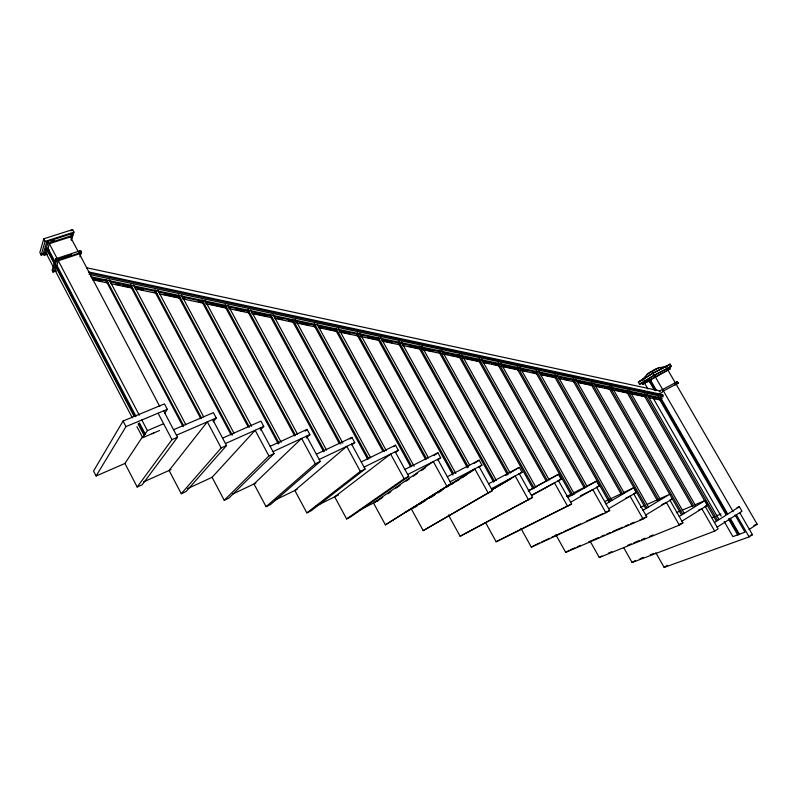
<?xml version="1.0" encoding="UTF-8"?>
<svg xmlns="http://www.w3.org/2000/svg" width="797" height="797" viewBox="0 0 797 797"><rect width="100%" height="100%" fill="white"/><g stroke="black" fill="none" stroke-linecap="round" stroke-linejoin="round"><path stroke-width="1.2" d="M71.292 240.136L73.952 232.126L72.607 229.596L43.785 238.801L39.85 252.539L41.165 255.06L44.692 253.904M71.202 239.678L72.637 235.364L71.74 233.67L46.804 241.68L43.327 253.546L44.214 255.219L47.71 254.084M49.354 243.693L47.7 243.384L72.637 235.364L70.425 236.898L49.354 243.693L46.375 253.705L44.214 255.219L47.7 243.384L46.804 241.68M54.774 264.704L47.491 250.836L47.73 250.039L48.866 250.039M79.909 256.903L81.553 252.28L80.656 250.587L55.78 258.796L52.124 270.352L53.01 272.036L56.497 270.86M134.055 416.233L55.621 266.507L55.91 265.62L56.866 265.301L135.978 416.273M58.32 260.778L56.677 260.519L81.553 252.28L79.341 253.815L58.32 260.778L55.192 270.532L53.01 272.036L56.677 260.519L55.78 258.796M164.541 413.444L167.32 409.319L164.441 403.87L123.057 421.045L93.558 471.047L96.108 475.988L125.388 463.256M96.108 475.988L125.966 426.614L167.32 409.319M142.514 436.786L124.93 463.455L137.184 486.997L142.175 484.755L177.532 437.244L163.624 410.863M138.1 423.934L143.858 434.943L145.223 433.907L139.445 422.888M136.945 426.674L142.723 437.692L147.395 430.619L163.355 423.845M152.078 433.698L153.911 432.91M137.184 486.997L171.983 439.645L177.532 437.244M213.178 421.832L216.246 417.997L213.387 412.627L173.557 429.713M641.675 383.038L639.533 384.154L638.317 382.052C644.255 379.87 646.208 373.006 652.404 371.033C657.595 366.431 664.828 368.164 670.147 364.169L671.373 366.281L669.281 367.556M221.177 447.934L207.33 421.852L169.084 470.479L181.278 493.722L221.177 447.934L226.517 445.543L212.689 419.531M226.517 445.543L186.109 491.5L181.278 493.722M212.092 477.313L255.17 430.26L268.928 455.974L224.226 500.277L212.092 477.313L187.405 488.671M260.37 430.061L263.747 426.425L260.908 421.125L222.562 438.121M260.32 427.949L274.068 453.603L228.888 498.065L224.226 500.277M305.281 431.097L307.064 429.384L309.884 434.614L306.307 438.001M315.303 463.794L301.625 438.42L254.004 483.978L266.068 506.663L315.303 463.794L320.245 461.433L306.586 436.128M320.245 461.433L270.582 504.471L266.068 506.663M350.052 439.008L351.915 437.404L354.725 442.564L351.905 444.945M360.354 471.386L346.765 446.35L294.85 490.474L306.855 512.889L360.354 471.386L365.116 469.034L351.547 444.078M393.579 446.709L395.521 445.204L398.311 450.295L395.382 452.517M365.116 469.034L311.219 510.708L306.855 512.889M70.853 230.831L72.607 229.596M433.857 455.655L437.922 452.796L440.691 457.817L437.623 459.939M44.632 252.629L41.165 255.06L45.13 241.371L43.785 238.801M70.275 234.697L73.952 232.126L45.13 241.371L48.468 241.989M404.139 478.758L390.63 454.061L334.67 496.81L346.605 518.947L404.139 478.758L408.731 476.437L395.242 451.799M408.731 476.437L350.829 516.785L346.605 518.947M79.182 251.613L80.656 250.587M377.619 500.885L382.709 497.368M387.81 493.841L390.869 491.729M395.96 488.202L400.034 485.383M406.151 481.159L409.21 479.047M413.284 476.227L417.359 473.408M421.434 470.589L425.508 467.769M655.801 552.67L664.16 567.404L749.14 536.889L752.478 534.697L739.755 512.69M738.281 534.638L737.723 535.006L728.398 518.817M749.041 529.537L757.15 524.227L667.527 369.419M473.966 463.525L479.176 460.178L481.926 465.129L478.788 467.122M664.16 567.404L667.338 565.362M623.682 547.619L632.091 562.513L714.68 531.091L718.127 528.879L705.325 506.603M717.131 527.156L741.987 511.266L739.357 506.723L737.066 507.629M446.718 485.931L433.299 461.563L373.514 502.987L385.389 524.864L451.142 483.62L437.742 459.311M451.142 483.62L385.389 524.864M411.401 509.014L474.793 468.855L488.133 492.915L423.217 530.643L411.401 509.014L404.926 512.421M714.471 522.523L739.357 506.723M419.561 504.282L425.827 500.317M428.955 498.334L432.084 496.352M440.442 491.072L443.58 489.089M446.709 487.106L458.195 479.834M460.287 478.509L473.866 469.921M431.645 496.93L434.783 494.937M437.932 492.954L441.07 490.962M451.55 484.347L453.642 483.022M455.735 481.697L459.929 479.047M462.021 477.722L466.215 475.072M632.091 562.513L635.368 560.45M590.218 541.372L599.284 557.501L679.333 525.133L682.899 522.902L670.018 500.367M681.903 521.158L707.626 505.178L704.976 500.576L694.695 504.909M679.223 516.476L704.976 500.576M659.328 367.447L646.596 374.61M599.284 557.501L601.815 555.957M642.94 380.388L642.531 379.681L653.181 373.175L665.874 366.57L666.282 367.278M665.963 366.72L670.147 364.169L652.823 373.185L638.317 382.052L643.677 379.262M641.635 382.978L654.237 375.317L671.373 366.281L654.058 375.327L639.533 384.154L641.635 382.968L642.442 384.373L648.818 381.036M555.898 534.817L565.711 552.381L643.069 519.016L646.775 516.785L633.794 493.961M648.439 380.846L642.442 384.373L670.058 368.901L669.241 367.487M649.246 380.259L670.058 368.901L667.936 370.177M654.377 390.122L649.515 381.703L651.219 381.066L650.402 379.651M645.769 515.011L672.399 498.922L670.147 499.918M643.069 510.269L669.739 494.27L647.264 504.332M565.711 552.381L569.197 550.299M505.507 475.54L507.639 474.285M510.827 472.392L519.325 467.361L522.065 472.252L518.857 474.115M520.899 528.331L531.35 547.14L605.859 512.75L609.695 510.498L596.634 487.395M608.679 508.705L636.265 492.516L633.585 487.794L623.533 492.596M659.288 391.447C664.349 386.934 664.768 392.652 659.049 393.489M491.859 489.557L515.181 475.958L528.431 499.709L532.545 497.418L519.315 473.727M531.35 547.14L539.41 542.976M605.969 503.903L633.585 487.794M491.629 489.866L510.797 478.698M492.167 489.667L511.385 478.469M479.087 466.624L492.397 490.613L423.217 530.643M675.019 384.901L678.247 383.038L677.42 381.624L662.476 389.594M570.612 502.23L599.195 485.941L596.495 481.159L573.222 493.044M485.652 522.752L496.162 541.771L571.628 504.043L558.488 480.651M496.162 541.771L571.628 504.043M567.882 497.368L596.495 481.159M676.095 384.224L678.247 383.038L663.303 391.018M448.382 514.902L460.128 536.271L532.545 497.418M531.519 495.585L561.138 479.186L558.418 474.354L548.705 479.684M528.77 490.663L558.418 474.354M528.202 490.932L532.526 488.561M534.677 487.375L546.553 480.86M531.519 495.256L554.493 482.862L567.663 506.314M557.89 480.94L561.138 479.186M491.37 488.76L522.065 472.252M488.133 492.915L492.397 490.613M460.128 536.271L528.431 499.709M488.601 483.769L519.325 467.361M413.653 507.828L416.931 506.115M645.889 380.757L648.011 379.641M642.531 379.681L644.634 378.585M450.106 481.737L481.926 465.129M447.316 476.686L479.176 460.178M359.696 510.06L378.167 500.606M566.567 496.441L571.001 494.18M407.685 474.524L440.691 457.817M404.886 469.403L437.922 452.796M596.963 487.057L599.195 485.941M580.605 495.704L592.779 489.597L605.859 512.75M315.712 506.264L338.476 494.917M364.07 467.102L398.311 450.295M361.24 461.911L395.521 445.204M275.065 500.088L297.042 489.418M604.534 501.662L621.291 493.662M319.189 459.47L354.725 442.564M316.349 454.21L351.915 437.404M232.435 494.18L255.937 483.062M634.023 493.572L636.265 492.516M625.615 498.245L630.078 496.152L643.069 519.016M268.928 455.974L274.068 453.603M541.641 541.95L549.452 538.344M551.683 537.308L561.716 532.665M563.947 531.639L580.684 523.898M586.263 521.328L603 513.587M605.232 512.561L609.695 510.498M273.002 451.62L309.884 434.614M270.143 446.28L307.064 429.384M225.441 443.53L263.747 426.425M143.48 481.936L171.026 469.612M640.519 507.35L643.896 505.836M661.869 504.541L666.422 502.538L679.333 525.133M176.456 435.192L216.246 417.997M570.343 549.81L574.906 547.838M577.187 546.852L580.605 545.367M588.594 541.92L598.856 537.487M601.137 536.501L604.564 535.016M606.846 534.03L610.263 532.555M612.544 531.569L622.816 527.136M625.097 526.15L628.514 524.665M630.796 523.679L634.223 522.204M639.931 519.744L646.775 516.785M142.723 437.692L159.569 430.5M143.858 434.943L144.795 434.544M676.394 512.62L679.831 511.166M682.112 510.21L692.404 505.866M705.335 506.125L707.626 505.178M698.421 510.18L701.858 508.765L714.68 531.091M608.4 553.108L611.837 551.713M627.887 545.208L631.324 543.813M633.615 542.887L639.343 540.565M641.635 539.639L645.072 538.244M649.665 536.381L653.102 534.986M679.462 524.296L682.899 522.902M711.88 517.652L714.172 516.735M716.453 515.828L721.036 514.005M639.971 558.697L643.418 557.382M650.312 554.752L653.759 553.437M753.832 525.452L757.15 524.227M750.146 535.544L752.478 534.697M55.621 266.507L56.577 266.188M58.589 258.676L71.441 254.432M50.809 241.232L54.316 240.106M655.234 376.732L654.237 375.317M649.515 381.703L650.252 381.653M654.417 375.307L652.823 373.185L652.404 371.033M47.491 250.836L48.627 250.826L48.896 249.919A2.391 2.022 19.9 0 1 46.067 248.863L48.009 248.226L55.431 262.562M92.382 279.269L102.126 281.331M115.515 284.17L120.387 285.196M122.818 285.715L131.336 287.518M137.423 288.813L143.51 290.098M164.212 294.482L180.032 297.839M182.473 298.357L184.904 298.875M198.294 301.704L203.165 302.74M209.252 304.026L226.298 307.642M236.042 309.704L244.559 311.507M246.99 312.025L249.431 312.544M254.303 313.57L267.692 316.409M277.426 318.471L282.297 319.507M288.384 320.793L293.256 321.829M299.343 323.114L309.087 325.176M318.82 327.238L323.692 328.274M326.122 328.792L335.866 330.855M340.737 331.881L350.471 333.953M367.517 337.559L377.26 339.622M382.132 340.658L391.865 342.72M408.911 346.326L417.429 348.14M423.516 349.425L433.259 351.487M443.002 353.549L447.864 354.585M450.305 355.103L460.038 357.166M464.91 358.192L478.3 361.031M484.387 362.326L489.258 363.352M491.699 363.87L497.786 365.156M502.648 366.192L518.478 369.539M522.135 370.316L526.996 371.352M533.083 372.637L535.524 373.155M540.396 374.182L556.216 377.539M558.657 378.057L561.088 378.575M563.519 379.083L568.391 380.119M578.134 382.181L591.523 385.021M596.395 386.047L602.482 387.342M604.913 387.86L609.785 388.886M615.872 390.181L628.046 392.762M630.477 393.27L643.866 396.109M653.61 398.171L656.041 398.689M92.462 279.757L108.282 283.104M110.713 283.622L132.621 288.265M135.052 288.773L156.959 293.416M159.39 293.934L180.072 298.307M182.513 298.825L203.195 303.209M205.626 303.717L226.318 308.1M228.749 308.618L249.441 312.992M251.872 313.51L272.554 317.893M274.995 318.401L293.246 322.267M295.677 322.785L315.144 326.909M318.8 327.677L337.051 331.542M339.482 332.06L357.733 335.926M360.174 336.444L378.426 340.309M382.072 341.076L399.108 344.683M402.764 345.46L440.482 353.44M442.913 353.958L459.959 357.564M462.39 358.082L480.641 361.948M483.072 362.466L498.892 365.813M501.323 366.331L518.359 369.938M520.8 370.446L536.62 373.803M540.266 374.57L556.087 377.917M558.518 378.436L574.338 381.783M577.994 382.56L592.589 385.648M595.03 386.166L627.877 393.12M630.317 393.638L646.138 396.986M648.569 397.504L659.517 399.825M89.304 273.012L663.214 395.551M89.095 274.377L663.263 396.737M90.878 276.748L662.367 398.201M91.814 277.884L107.635 281.241M110.066 281.759L130.758 286.143M134.404 286.92L156.312 291.572M158.742 292.091L179.435 296.484M181.865 296.992L202.558 301.386M204.988 301.904L225.681 306.297M228.111 306.815L248.803 311.199M251.234 311.717L270.711 315.851M274.357 316.628L292.619 320.504M295.049 321.022L314.526 325.146M318.172 325.923L336.434 329.799M338.864 330.317L357.116 334.192M359.557 334.71L377.808 338.586M381.454 339.353L398.5 342.969M400.931 343.487L419.182 347.362M421.623 347.881L439.874 351.756M442.305 352.274L459.351 355.89M461.782 356.408L478.818 360.025M481.258 360.533L498.294 364.149M500.725 364.667L517.761 368.284M520.202 368.802L536.022 372.159M539.669 372.936L555.489 376.294M557.93 376.812L573.75 380.169M576.181 380.687L592.002 384.044M594.432 384.562L609.038 387.661M611.478 388.179L627.299 391.536M629.73 392.054L644.335 395.153M647.981 395.92L658.94 398.251M86.524 267.722L660.414 391.048M88.407 271.887L662.984 394.724M736.408 514.832L749.14 536.889M654.217 374.959L733.17 511.724M735.033 514.952L744.986 532.187L732.901 536.61L724.214 521.527M651.099 381.145L656.449 390.41M660.305 397.105L727.641 513.886M730.112 518.17L739.377 534.239L738.829 534.598L729.554 518.528M650.362 381.185L655.841 390.669M659.727 397.414L726.466 513.168M652.026 384.742L653.211 386.804M665.555 408.482L666.79 410.634M671.144 418.186L672.389 420.338M679.851 433.279L681.096 435.441M688.548 448.382L689.794 450.534M691.039 452.686L692.284 454.848M696.638 462.399L698.501 465.627M702.227 472.103L704.09 475.331M707.826 481.806L709.071 483.958M722.122 506.603L723.367 508.765M730.819 521.696L732.064 523.858M733.31 526.01L734.555 528.172M658.133 396.926L725.918 514.503M644.175 382.54L647.901 389.006M652.863 397.623L721.116 516.137M649.724 397.036L650.541 398.44M647.015 394.356L718.764 519.036M717.35 519.933L644.932 394.057L643.717 394.774L716.005 520.461M629.52 390.63L695.363 505.328M693.918 506.225L627.418 390.331L626.223 391.058L692.603 506.772M611.817 386.864L684.035 513.029M682.571 513.926L609.685 386.555L608.509 387.292L681.266 514.473M593.885 383.038L660.205 499.211M591.733 382.739L658.711 500.098M590.577 383.487L657.435 500.675M575.723 379.173L648.419 506.862M646.905 507.769L573.551 378.874L572.415 379.631L645.64 508.327M557.342 375.257L624.141 492.925M622.596 493.821L555.14 374.959L554.025 375.726L621.361 494.409M538.722 371.282L611.887 500.536M610.323 501.452L536.491 370.994L535.405 371.771L609.097 502.03M519.863 367.278L587.15 486.479M585.596 487.475L517.602 366.979L516.546 367.766L584.36 487.983M500.755 363.203L574.398 494.05M572.774 494.967L498.474 362.904L497.438 363.711L571.598 495.565M481.408 359.078L549.233 479.943M479.097 358.789L547.569 480.86M478.09 359.606L546.433 481.478M461.812 354.904L535.923 487.385M534.239 488.312L459.47 354.615L458.484 355.442L533.113 488.93M441.946 350.68L510.249 473.149M508.526 474.066L439.575 350.381L438.619 351.228L507.44 474.713M421.822 346.386L496.401 480.541M494.658 481.478L419.421 346.097L418.495 346.954L493.592 482.115M401.429 342.052L469.612 465.079M468.477 467.181L398.998 341.754L398.101 342.62L467.401 467.759M380.767 337.649L455.814 473.518M453.403 473.368L378.306 337.35L377.429 338.237L452.995 475.112M359.816 333.186L428.537 457.996M426.684 458.923L357.325 332.887L356.488 333.784L425.718 459.61M338.586 328.653L414.111 466.295M411.641 466.155L336.065 328.364L335.258 329.281L410.674 466.833M317.067 324.08L386.256 450.614M384.343 451.55L314.516 323.781L313.739 324.708L382.839 451.172M295.249 319.428L370.645 457.787M368.692 458.733L292.668 319.139L291.921 320.075L367.806 459.441M273.132 314.715L342.849 443.122M340.857 444.059L270.512 314.426L269.794 315.383L339.422 443.7M250.706 309.933L326.561 450.156M324.538 451.112L248.046 309.644L247.369 310.621L323.712 451.829M227.962 305.102L297.55 434.216M295.488 435.162L225.262 304.803L224.624 305.789L294.711 435.919M204.889 300.18L281.202 442.295M279.109 443.262L202.159 299.891L201.561 300.887L278.352 444.009M181.497 295.199L251.603 426.275M249.471 427.222L178.727 294.91L178.159 295.926L248.186 426.913M157.756 290.138L233.949 433.13M232.355 435.182L154.957 289.849L154.429 290.885L231.08 434.853M133.687 285.017L203.673 416.901M201.511 417.957L130.838 284.718L130.349 285.774L200.824 418.664M109.259 279.817L185.88 424.791M183.629 425.767L106.37 279.518L105.921 280.584L183.031 426.574M70.395 236.829L159.789 406.49M158.065 413.185L171.983 439.645M49.304 243.583L139.316 415.217M141.627 419.62L147.395 430.619M52.991 259.174L54.086 261.257M57.733 268.39L58.888 270.591M61.767 276.091L62.923 278.292M68.114 288.195L70.993 293.704M74.45 300.3L75.605 302.501M78.495 308.001L79.64 310.202M84.831 320.105L87.72 325.614M95.212 339.911L96.367 342.112M101.558 352.015L102.703 354.217M111.929 371.83L114.24 376.224M122.31 391.636L123.465 393.828M128.656 403.74L131.535 409.24M139.027 423.546L140.182 425.747M47.73 250.039L54.455 262.861M55.91 265.62L135.042 416.662M138.509 423.277L144.287 434.305M45.778 252.549L53.857 267.981M55.003 270.183L132.332 417.857M123.057 421.045L125.966 426.614M48.328 250.975A2.391 2.012 19.9 0 1 45.768 249.879M650.123 381.713A1.873 1.435 56.7 0 1 648.14 380.926M651.209 381.056A1.883 1.445 56.7 0 1 649.236 380.269M677.42 381.624L675.278 382.869L677.42 381.624"/></g></svg>
